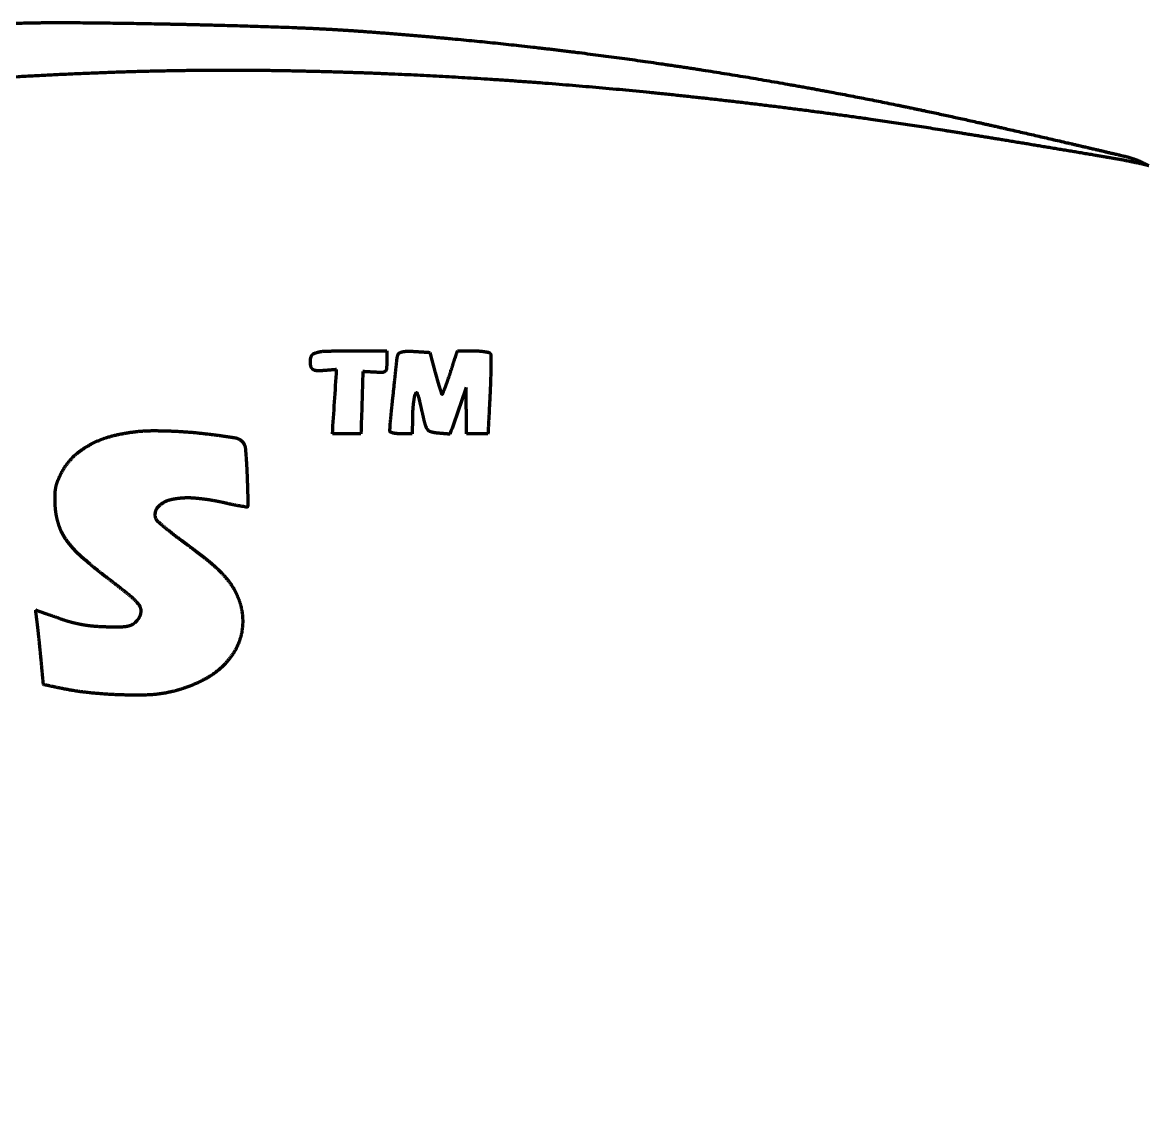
# Model space of a CAD drawing. Header units: inches. Extents: x -3077 to 7201, y 316 to 5463.
# Drawn here: x 3296.67 to 3326.51, y 2341.15 to 2369.69 of the extents above; entities that cross this region are included whole.
import ezdxf

# ---------------------------------------------------------------- set-up
doc = ezdxf.new("R2010")
doc.units = ezdxf.units.IN

msp = doc.modelspace()

# ---------------------------------------------------------------- linework, layer by layer
at = {"linetype": 'Continuous', "lineweight": 70}
for points, weights, knots in [([(3326.506, 2365.896), (3326.449, 2365.908), (3326.393, 2365.921), (3326.073, 2365.993), (3325.807, 2366.046), (3324.806, 2366.215), (3324.072, 2366.338), (3322.589, 2366.584), (3321.84, 2366.705), (3320.533, 2366.914), (3319.975, 2366.999), (3317.624, 2367.339), (3315.828, 2367.563), (3312.28, 2367.938), (3310.528, 2368.085), (3307.101, 2368.301), (3305.427, 2368.37), (3302.19, 2368.431), (3300.628, 2368.418), (3296.842, 2368.284), (3294.621, 2368.139), (3290.36, 2367.734), (3288.325, 2367.463), (3284.342, 2366.78), (3282.397, 2366.367), (3278.503, 2365.38), (3276.555, 2364.809), (3273.762, 2363.878), (3272.9, 2363.575), (3271.228, 2362.956), (3270.419, 2362.639), (3268.801, 2361.968), (3267.992, 2361.614), (3266.32, 2360.846), (3265.457, 2360.434), (3263.501, 2359.464), (3262.41, 2358.901), (3260.28, 2357.755), (3259.242, 2357.172), (3256.979, 2355.847), (3255.755, 2355.107), (3252.811, 2353.271), (3251.087, 2352.184), (3248.011, 2350.223), (3246.652, 2349.362), (3244.426, 2347.961), (3243.555, 2347.425), (3242.003, 2346.493), (3241.32, 2346.098), (3239.953, 2345.334), (3239.268, 2344.966), (3237.746, 2344.179), (3236.901, 2343.776), (3235.244, 2343.049), (3234.431, 2342.73), (3232.84, 2342.176), (3232.063, 2341.942), (3230.549, 2341.555), (3229.811, 2341.407), (3228.692, 2341.245), (3228.314, 2341.208), (3227.473, 2341.165), (3227.01, 2341.153), (3226.089, 2341.153), (3225.631, 2341.165), (3224.816, 2341.208), (3224.46, 2341.245), (3223.118, 2341.458), (3222.145, 2341.693), (3221.195, 2342.004), (3220.263, 2342.309), (3219.361, 2342.692), (3218.495, 2343.15), (3217.605, 2343.62), (3216.756, 2344.162), (3215.096, 2345.424), (3214.283, 2346.132), (3213.087, 2347.324), (3212.668, 2347.766), (3211.883, 2348.644), (3211.519, 2349.08), (3210.812, 2349.991), (3210.47, 2350.464), (3209.777, 2351.495), (3209.423, 2352.05), (3208.88, 2352.949), (3208.685, 2353.289), (3208.234, 2354.12), (3207.974, 2354.609), (3207.441, 2355.634), (3207.164, 2356.169), (3206.888, 2356.704), (3206.87, 2356.738), (3206.876, 2356.777), (3206.904, 2356.805), (3206.911, 2356.812), (3206.92, 2356.81), (3206.926, 2356.802), (3206.981, 2356.714), (3207.036, 2356.625), (3207.155, 2356.432), (3207.217, 2356.328), (3207.352, 2356.097), (3207.424, 2355.971), (3208.155, 2354.675), (3208.871, 2353.539), (3210.373, 2351.399), (3211.162, 2350.402), (3212.796, 2348.57), (3213.636, 2347.738), (3215.34, 2346.249), (3216.209, 2345.607), (3217.577, 2344.759), (3218.039, 2344.501), (3218.996, 2344.02), (3219.488, 2343.798), (3220.48, 2343.399), (3220.978, 2343.224), (3221.953, 2342.926), (3222.43, 2342.807), (3222.912, 2342.714), (3224.27, 2342.452), (3225.651, 2342.363), (3227.031, 2342.449), (3228.466, 2342.539), (3229.882, 2342.788), (3231.261, 2343.195), (3232.896, 2343.678), (3234.482, 2344.305), (3237.961, 2346.055), (3239.874, 2347.123), (3242.086, 2348.484), (3242.431, 2348.7), (3243.187, 2349.18), (3243.598, 2349.443), (3244.631, 2350.112), (3245.254, 2350.516), (3247.069, 2351.701), (3248.26, 2352.48), (3250.512, 2353.952), (3251.575, 2354.639), (3253.525, 2355.883), (3254.413, 2356.437), (3256.115, 2357.477), (3256.928, 2357.961), (3258.574, 2358.916), (3259.405, 2359.387), (3260.771, 2360.141), (3261.306, 2360.424), (3262.564, 2361.063), (3263.287, 2361.424), (3264.73, 2362.13), (3265.451, 2362.476), (3266.694, 2363.062), (3267.217, 2363.297), (3269.943, 2364.456), (3272.183, 2365.287), (3276.716, 2366.731), (3279.006, 2367.341), (3283.696, 2368.354), (3286.092, 2368.755), (3291.049, 2369.349), (3293.605, 2369.553), (3296.77, 2369.679), (3297.375, 2369.689), (3298.923, 2369.676), (3299.867, 2369.662), (3301.77, 2369.621), (3302.728, 2369.594), (3304.373, 2369.535), (3305.059, 2369.498), (3305.743, 2369.448)], [0.500028842012, 0.500028842012, 0.500028842012, 0.49990993454, 0.49990993454, 0.500028206926, 0.500028206926, 0.500027327896, 0.500027327896, 0.500020306907, 0.500020306907, 0.49996674968, 0.49996674968, 0.499954897266, 0.499954897266, 0.499947872216, 0.499947872216, 0.499905551037, 0.499905551037, 0.499883055807, 0.499883055807, 0.499792231719, 0.499792231719, 0.499773940632, 0.499773940632, 0.499803958143, 0.499803958143, 0.499983511469, 0.499983511469, 0.499967570397, 0.499967570397, 0.499969836855, 0.499969836855, 0.49999224639, 0.49999224639, 0.499982937989, 0.499982937989, 0.499973806451, 0.499973806451, 0.499996723387, 0.499996723387, 0.500024715037, 0.500024715037, 0.500027453769, 0.500027453769, 0.500010452456, 0.500010452456, 0.499988344513, 0.499988344513, 0.499984734416, 0.499984734416, 0.499859741035, 0.499859741035, 0.499772165641, 0.499772165641, 0.499731419008, 0.499731419008, 0.499559423038, 0.499559423038, 0.499666780446, 0.499666780446, 0.499918789299, 0.499918789299, 0.499918892039, 0.499918892039, 0.499564850303, 0.499564850303, 0.498972995834, 0.498972995834, 0.500028842012, 0.498832867725, 0.498832867725, 0.500028842012, 0.498906283356, 0.498906283356, 0.499287120527, 0.499287120527, 0.499893163609, 0.499893163609, 0.499822434289, 0.499822434289, 0.499836242554, 0.499836242554, 0.499934379805, 0.499934379805, 0.499935455777, 0.499935455777, 0.500016243918, 0.500016243918, 0.500028611503, 0.500028611503, 0.500028842012, 0.435794288113, 0.435794288113, 0.500028842012, 0.374186246908, 0.374186246908, 0.500028842012, 0.500027229907, 0.500027229907, 0.500003945292, 0.500003945292, 0.500020163182, 0.500020163182, 0.499624081461, 0.499624081461, 0.499467725914, 0.499467725914, 0.499381762254, 0.499381762254, 0.498914889926, 0.498914889926, 0.499697758003, 0.499697758003, 0.499738051905, 0.499738051905, 0.499725706688, 0.499725706688, 0.499560729865, 0.499560729865, 0.500028842012, 0.49736967995, 0.49736967995, 0.500028842012, 0.497925029837, 0.497925029837, 0.500028842012, 0.498691632887, 0.498691632887, 0.499724398278, 0.499724398278, 0.500020473069, 0.500020473069, 0.500025999044, 0.500025999044, 0.500028065808, 0.500028065808, 0.500028820171, 0.500028820171, 0.500023637462, 0.500023637462, 0.500012762859, 0.500012762859, 0.500008128477, 0.500008128477, 0.500009221042, 0.500009221042, 0.499979547613, 0.499979547613, 0.500019764212, 0.500019764212, 0.500019920975, 0.500019920975, 0.499967173544, 0.499967173544, 0.499663762533, 0.499663762533, 0.499645871572, 0.499645871572, 0.499666159219, 0.499666159219, 0.499766988665, 0.499766988665, 0.499932337733, 0.499932337733, 0.500021256909, 0.500021256909, 0.500020660968, 0.500020660968, 0.499971666204, 0.499971666204, 0.500028842012], [0, 0, 0, 0, 0.000858, 0.000858, 0.004871, 0.004871, 0.015909, 0.015909, 0.027164, 0.027164, 0.035539, 0.035539, 0.062379, 0.062379, 0.088446, 0.088446, 0.113283, 0.113283, 0.136431, 0.136431, 0.169412, 0.169412, 0.199818, 0.199818, 0.229241, 0.229241, 0.259272, 0.259272, 0.27279, 0.27279, 0.285643, 0.285643, 0.298702, 0.298702, 0.312844, 0.312844, 0.330996, 0.330996, 0.348605, 0.348605, 0.369756, 0.369756, 0.399898, 0.399898, 0.423682, 0.423682, 0.438788, 0.438788, 0.450448, 0.450448, 0.461942, 0.461942, 0.475773, 0.475773, 0.488668, 0.488668, 0.500645, 0.500645, 0.511735, 0.511735, 0.517321, 0.517321, 0.524148, 0.524148, 0.530887, 0.530887, 0.536162, 0.536162, 0.550852, 0.550852, 0.550852, 0.565207, 0.565207, 0.565207, 0.579922, 0.579922, 0.595663, 0.595663, 0.604555, 0.604555, 0.612842, 0.612842, 0.621358, 0.621358, 0.63095, 0.63095, 0.636663, 0.636663, 0.644732, 0.644732, 0.653504, 0.653504, 0.653504, 0.654001, 0.654001, 0.654001, 0.654094, 0.654094, 0.654094, 0.655086, 0.655086, 0.656243, 0.656243, 0.657623, 0.657623, 0.670374, 0.670374, 0.682437, 0.682437, 0.693641, 0.693641, 0.703853, 0.703853, 0.708852, 0.708852, 0.713958, 0.713958, 0.718939, 0.718939, 0.723569, 0.723569, 0.723569, 0.736538, 0.736538, 0.736538, 0.749961, 0.749961, 0.749961, 0.765836, 0.765836, 0.786217, 0.786217, 0.790004, 0.790004, 0.794547, 0.794547, 0.80146, 0.80146, 0.814708, 0.814708, 0.826489, 0.826489, 0.836231, 0.836231, 0.845042, 0.845042, 0.853933, 0.853933, 0.859558, 0.859558, 0.867067, 0.867067, 0.874508, 0.874508, 0.879844, 0.879844, 0.902046, 0.902046, 0.924054, 0.924054, 0.946594, 0.946594, 0.970379, 0.970379, 0.975983, 0.975983, 0.984738, 0.984738, 0.993634, 0.993634, 1, 1, 1, 1]), ([(3305.743, 2369.448), (3306.874, 2369.365), (3308.004, 2369.266), (3310.25, 2369.034), (3311.366, 2368.901), (3313.596, 2368.599), (3314.71, 2368.431), (3316.945, 2368.058), (3318.067, 2367.854), (3319.856, 2367.5), (3320.526, 2367.36), (3321.985, 2367.042), (3322.774, 2366.864), (3324.343, 2366.501), (3325.123, 2366.319), (3325.903, 2366.136), (3326.053, 2366.1), (3326.198, 2366.048), (3326.393, 2365.952), (3326.449, 2365.924), (3326.506, 2365.896)], [0.500028842012, 0.499990385996, 0.499990385996, 0.499988375681, 0.499988375681, 0.499988541707, 0.499988541707, 0.499991391939, 0.499991391939, 0.500012460237, 0.500012460237, 0.500022825709, 0.500022825709, 0.500028062928, 0.500028062928, 0.500028842012, 0.49786557683, 0.49786557683, 0.500028842012, 0.500028842012, 0.500028842012], [0, 0, 0, 0, 0.161192, 0.161192, 0.321006, 0.321006, 0.481112, 0.481112, 0.643175, 0.643175, 0.740375, 0.740375, 0.855409, 0.855409, 0.969268, 0.969268, 0.969268, 0.991092, 0.991092, 1, 1, 1, 1]), ([(3304.994, 2360.491), (3304.885, 2360.482), (3304.776, 2360.473), (3304.61, 2360.46), (3304.554, 2360.458), (3304.497, 2360.458), (3304.464, 2360.458), (3304.431, 2360.463), (3304.399, 2360.474), (3304.376, 2360.483), (3304.356, 2360.497), (3304.341, 2360.517), (3304.325, 2360.539), (3304.313, 2360.564), (3304.308, 2360.591), (3304.293, 2360.663), (3304.294, 2360.736), (3304.311, 2360.807), (3304.324, 2360.863), (3304.362, 2360.906), (3304.415, 2360.926), (3304.499, 2360.958), (3304.587, 2360.975), (3304.676, 2360.978), (3304.899, 2360.985), (3305.123, 2360.988), (3305.671, 2360.988), (3305.997, 2360.988), (3306.322, 2360.988)], [0.500219493152, 0.500219493152, 0.500219493152, 0.49996355529, 0.49996355529, 0.500219493152, 0.495370353596, 0.495370353596, 0.500219493152, 0.485553841997, 0.485553841997, 0.500219493152, 0.492383277843, 0.492383277843, 0.500219493152, 0.492416766478, 0.492416766478, 0.500219493152, 0.461463365185, 0.461463365185, 0.500219493152, 0.495547395804, 0.495547395804, 0.500219493152, 0.500181748372, 0.500181748372, 0.500219493152, 0.500219493152, 0.500219493152], [0, 0, 0, 0, 0.120457, 0.120457, 0.182586, 0.182586, 0.182586, 0.219188, 0.219188, 0.219188, 0.245415, 0.245415, 0.245415, 0.273911, 0.273911, 0.273911, 0.348744, 0.348744, 0.348744, 0.40269, 0.40269, 0.40269, 0.486471, 0.486471, 0.486471, 0.695558, 0.695558, 1, 1, 1, 1]), ([(3306.999, 2358.788), (3306.9, 2358.788), (3306.802, 2358.788), (3306.665, 2358.788), (3306.627, 2358.79), (3306.557, 2358.796), (3306.525, 2358.801), (3306.47, 2358.814), (3306.447, 2358.821), (3306.425, 2358.831), (3306.413, 2358.835), (3306.407, 2358.846), (3306.407, 2358.858), (3306.407, 2358.943), (3306.411, 2359.028), (3306.446, 2359.38), (3306.474, 2359.647), (3306.532, 2360.195), (3306.562, 2360.475), (3306.592, 2360.755), (3306.597, 2360.8), (3306.607, 2360.844), (3306.621, 2360.887), (3306.628, 2360.908), (3306.643, 2360.925), (3306.662, 2360.935), (3306.689, 2360.949), (3306.718, 2360.959), (3306.748, 2360.964), (3306.791, 2360.973), (3306.834, 2360.977), (3306.939, 2360.977), (3307, 2360.976), (3307.195, 2360.963), (3307.329, 2360.955), (3307.463, 2360.946)], [0.500006319012, 0.500006319012, 0.500006319012, 0.499675873131, 0.499675873131, 0.499157159944, 0.499157159944, 0.498919649512, 0.498919649512, 0.500006319012, 0.443892118509, 0.443892118509, 0.500006319012, 0.499589474427, 0.499589474427, 0.500005103999, 0.500005103999, 0.500005980096, 0.500005980096, 0.500006319012, 0.49802229994, 0.49802229994, 0.500006319012, 0.475672397644, 0.475672397644, 0.500006319012, 0.496627701085, 0.496627701085, 0.500006319012, 0.49858998851, 0.49858998851, 0.499802165632, 0.499802165632, 0.500006319012, 0.500006319012, 0.500006319012], [0, 0, 0, 0, 0.094349, 0.094349, 0.130545, 0.130545, 0.161395, 0.161395, 0.184407, 0.184407, 0.184407, 0.194746, 0.194746, 0.194746, 0.266535, 0.266535, 0.49337, 0.49337, 0.731134, 0.731134, 0.731134, 0.769122, 0.769122, 0.769122, 0.786723, 0.786723, 0.786723, 0.810834, 0.810834, 0.810834, 0.845463, 0.845463, 0.893713, 0.893713, 1, 1, 1, 1]), ([(3307.608, 2360.407), (3307.627, 2360.337), (3307.646, 2360.267), (3307.683, 2360.138), (3307.701, 2360.077), (3307.735, 2359.966), (3307.751, 2359.915), (3307.767, 2359.864), (3307.77, 2359.854), (3307.776, 2359.845), (3307.783, 2359.837), (3307.789, 2359.832), (3307.797, 2359.833), (3307.8, 2359.841), (3307.821, 2359.89), (3307.841, 2359.94), (3307.884, 2360.05), (3307.907, 2360.112), (3307.954, 2360.248), (3307.979, 2360.323), (3308.067, 2360.595), (3308.13, 2360.791), (3308.194, 2360.988)], [0.500006319012, 0.499997893663, 0.499997893663, 0.499987051742, 0.499987051742, 0.500002919944, 0.500002919944, 0.500006319012, 0.490540766531, 0.490540766531, 0.500006319012, 0.351848746573, 0.351848746573, 0.500006319012, 0.499992843104, 0.499992843104, 0.499939364569, 0.499939364569, 0.499984354392, 0.499984354392, 0.500006319012, 0.500006319012, 0.500006319012], [0, 0, 0, 0, 0.149285, 0.149285, 0.279231, 0.279231, 0.390088, 0.390088, 0.390088, 0.411145, 0.411145, 0.411145, 0.422938, 0.422938, 0.422938, 0.499242, 0.499242, 0.592486, 0.592486, 0.70499, 0.70499, 1, 1, 1, 1]), ([(3308.194, 2360.988), (3308.331, 2360.988), (3308.469, 2360.988), (3308.661, 2360.988), (3308.715, 2360.987), (3308.816, 2360.98), (3308.864, 2360.975), (3308.95, 2360.961), (3308.988, 2360.954), (3309.026, 2360.945), (3309.042, 2360.941), (3309.055, 2360.932), (3309.064, 2360.917), (3309.075, 2360.9), (3309.08, 2360.881), (3309.08, 2360.861), (3309.081, 2360.762), (3309.08, 2360.664), (3309.079, 2360.449), (3309.077, 2360.333), (3309.068, 2360.084), (3309.063, 2359.95), (3309.039, 2359.474), (3309.022, 2359.131), (3309.004, 2358.788)], [0.500006319012, 0.500006319012, 0.500006319012, 0.499835970951, 0.499835970951, 0.499669135356, 0.499669135356, 0.499745480038, 0.499745480038, 0.500006319012, 0.47470960807, 0.47470960807, 0.500006319012, 0.487512318962, 0.487512318962, 0.500006319012, 0.500000843018, 0.500000843018, 0.499978386677, 0.499978386677, 0.499994078266, 0.499994078266, 0.500006319012, 0.500006319012, 0.500006319012], [0, 0, 0, 0, 0.144736, 0.144736, 0.201325, 0.201325, 0.251776, 0.251776, 0.292372, 0.292372, 0.292372, 0.308967, 0.308967, 0.308967, 0.328484, 0.328484, 0.328484, 0.42427, 0.42427, 0.536994, 0.536994, 0.666439, 0.666439, 1, 1, 1, 1]), ([(3306.322, 2360.695), (3306.322, 2360.634), (3306.32, 2360.573), (3306.314, 2360.512), (3306.312, 2360.485), (3306.3, 2360.461), (3306.279, 2360.443), (3306.258, 2360.425), (3306.232, 2360.415), (3306.204, 2360.415), (3306.138, 2360.414), (3306.071, 2360.416), (3305.899, 2360.426), (3305.793, 2360.432), (3305.687, 2360.438)], [0.500219493152, 0.499926835616, 0.499926835616, 0.500219493152, 0.47562565834, 0.47562565834, 0.500219493152, 0.479696140891, 0.479696140891, 0.500219493152, 0.500030182143, 0.500030182143, 0.500219493152, 0.500219493152, 0.500219493152], [0, 0, 0, 0, 0.226416, 0.226416, 0.226416, 0.322006, 0.322006, 0.322006, 0.4163, 0.4163, 0.4163, 0.641586, 0.641586, 1, 1, 1, 1]), ([(3307.997, 2358.779), (3307.895, 2358.787), (3307.793, 2358.796), (3307.625, 2358.81), (3307.561, 2358.821), (3307.499, 2358.837), (3307.46, 2358.846), (3307.428, 2358.869), (3307.405, 2358.901), (3307.376, 2358.942), (3307.355, 2358.987), (3307.343, 2359.035), (3307.31, 2359.164), (3307.279, 2359.293), (3307.227, 2359.529), (3307.202, 2359.635), (3307.177, 2359.74), (3307.166, 2359.782), (3307.152, 2359.822), (3307.133, 2359.86), (3307.125, 2359.875), (3307.108, 2359.878), (3307.096, 2359.866), (3307.079, 2359.848), (3307.066, 2359.827), (3307.06, 2359.803), (3307.05, 2359.768), (3307.043, 2359.732), (3307.03, 2359.642), (3307.023, 2359.589), (3307.013, 2359.477), (3307.008, 2359.418), (3307.002, 2359.303), (3307, 2359.246), (3307, 2359.056), (3306.999, 2358.922), (3306.999, 2358.788)], [0.500006319012, 0.500006319012, 0.500006319012, 0.49885580665, 0.49885580665, 0.500006319012, 0.47962742669, 0.47962742669, 0.500006319012, 0.494308566103, 0.494308566103, 0.500006319012, 0.49997272308, 0.49997272308, 0.499990689205, 0.499990689205, 0.500006319012, 0.497892451302, 0.497892451302, 0.500006319012, 0.361447509705, 0.361447509705, 0.500006319012, 0.489055799964, 0.489055799964, 0.500006319012, 0.499318282348, 0.499318282348, 0.499923965996, 0.499923965996, 0.499925793002, 0.499925793002, 0.4999014329, 0.4999014329, 0.500006319012, 0.500006319012, 0.500006319012], [0, 0, 0, 0, 0.132664, 0.132664, 0.216155, 0.216155, 0.216155, 0.265064, 0.265064, 0.265064, 0.325668, 0.325668, 0.325668, 0.48784, 0.48784, 0.620542, 0.620542, 0.620542, 0.672331, 0.672331, 0.672331, 0.687314, 0.687314, 0.687314, 0.708408, 0.708408, 0.708408, 0.740155, 0.740155, 0.78596, 0.78596, 0.836617, 0.836617, 0.88508, 0.88508, 1, 1, 1, 1]), ([(3297.018, 2354.122), (3297.222, 2354.05), (3297.425, 2353.978), (3297.734, 2353.869), (3297.841, 2353.835), (3298.048, 2353.778), (3298.15, 2353.756), (3298.355, 2353.719), (3298.459, 2353.705), (3298.676, 2353.687), (3298.79, 2353.681), (3299.033, 2353.677), (3299.163, 2353.677), (3299.294, 2353.678), (3299.358, 2353.679), (3299.423, 2353.687), (3299.486, 2353.702), (3299.531, 2353.712), (3299.574, 2353.731), (3299.612, 2353.758), (3299.655, 2353.789), (3299.694, 2353.826), (3299.728, 2353.867), (3299.774, 2353.924), (3299.803, 2353.991), (3299.812, 2354.063), (3299.821, 2354.128), (3299.805, 2354.192), (3299.766, 2354.245), (3299.701, 2354.334), (3299.624, 2354.413), (3299.539, 2354.482), (3299.33, 2354.651), (3299.119, 2354.816), (3298.674, 2355.157), (3298.449, 2355.343), (3298.229, 2355.536), (3298.085, 2355.663), (3297.955, 2355.805), (3297.842, 2355.961), (3297.75, 2356.087), (3297.68, 2356.226), (3297.632, 2356.374), (3297.58, 2356.533), (3297.549, 2356.698), (3297.539, 2356.864), (3297.533, 2356.961), (3297.531, 2357.058), (3297.533, 2357.225), (3297.54, 2357.295), (3297.553, 2357.364), (3297.565, 2357.428), (3297.583, 2357.491), (3297.608, 2357.552), (3297.638, 2357.627), (3297.673, 2357.701), (3297.711, 2357.772), (3297.838, 2358.01), (3298.017, 2358.21), (3298.239, 2358.363), (3298.484, 2358.532), (3298.754, 2358.656), (3299.042, 2358.731), (3299.404, 2358.825), (3299.775, 2358.873), (3300.148, 2358.873), (3300.629, 2358.872), (3301.108, 2358.843), (3301.585, 2358.785)], [0.500031347362, 0.500031347362, 0.500031347362, 0.499808708619, 0.499808708619, 0.499690993187, 0.499690993187, 0.499696211239, 0.499696211239, 0.499826623623, 0.499826623623, 0.499990849659, 0.499990849659, 0.500031347362, 0.498202540738, 0.498202540738, 0.500031347362, 0.493516271437, 0.493516271437, 0.500031347362, 0.49703013616, 0.49703013616, 0.500031347362, 0.487657101893, 0.487657101893, 0.500031347362, 0.475556290386, 0.475556290386, 0.500031347362, 0.497296901655, 0.497296901655, 0.500031347362, 0.500006621329, 0.500006621329, 0.499843206271, 0.499843206271, 0.500031347362, 0.497978873118, 0.497978873118, 0.500031347362, 0.49592624027, 0.49592624027, 0.500031347362, 0.497361782152, 0.497361782152, 0.500031347362, 0.49982895248, 0.49982895248, 0.498722027573, 0.498722027573, 0.500031347362, 0.498405217194, 0.498405217194, 0.500031347362, 0.499562456052, 0.499562456052, 0.500031347362, 0.490603074604, 0.490603074604, 0.500031347362, 0.495008073662, 0.495008073662, 0.500031347362, 0.497303771875, 0.497303771875, 0.500031347362, 0.499416579916, 0.499416579916, 0.500031347362], [0, 0, 0, 0, 0.059751, 0.059751, 0.090585, 0.090585, 0.119294, 0.119294, 0.148166, 0.148166, 0.179499, 0.179499, 0.21542, 0.21542, 0.21542, 0.233214, 0.233214, 0.233214, 0.245918, 0.245918, 0.245918, 0.260251, 0.260251, 0.260251, 0.279467, 0.279467, 0.279467, 0.295943, 0.295943, 0.295943, 0.323319, 0.323319, 0.323319, 0.390065, 0.390065, 0.462682, 0.462682, 0.462682, 0.510418, 0.510418, 0.510418, 0.548667, 0.548667, 0.548667, 0.589493, 0.589493, 0.589493, 0.613112, 0.613112, 0.630227, 0.630227, 0.630227, 0.646199, 0.646199, 0.646199, 0.665866, 0.665866, 0.665866, 0.729878, 0.729878, 0.729878, 0.800006, 0.800006, 0.800006, 0.887566, 0.887566, 0.887566, 1, 1, 1, 1]), ([(3301.585, 2358.785), (3301.822, 2358.756), (3302.059, 2358.723), (3302.296, 2358.686), (3302.369, 2358.675), (3302.435, 2358.641), (3302.487, 2358.589), (3302.539, 2358.537), (3302.569, 2358.471), (3302.575, 2358.399), (3302.594, 2358.183), (3302.608, 2357.966), (3302.622, 2357.637), (3302.626, 2357.526), (3302.633, 2357.32), (3302.636, 2357.225), (3302.639, 2357.046), (3302.64, 2356.963), (3302.641, 2356.88), (3302.641, 2356.871), (3302.639, 2356.862), (3302.633, 2356.855), (3302.627, 2356.848), (3302.619, 2356.844), (3302.611, 2356.846), (3302.555, 2356.855), (3302.498, 2356.864), (3302.377, 2356.885), (3302.311, 2356.897), (3302.169, 2356.926), (3302.093, 2356.943), (3301.753, 2357.02), (3301.487, 2357.061), (3301.218, 2357.083), (3301.009, 2357.1), (3300.8, 2357.085), (3300.595, 2357.039), (3300.464, 2357.009), (3300.347, 2356.943), (3300.255, 2356.845), (3300.178, 2356.764), (3300.156, 2356.654), (3300.196, 2356.55), (3300.207, 2356.523), (3300.223, 2356.499), (3300.245, 2356.48), (3300.308, 2356.423), (3300.372, 2356.367), (3300.515, 2356.247), (3300.595, 2356.182), (3300.766, 2356.05), (3300.858, 2355.981), (3301.146, 2355.772), (3301.339, 2355.625), (3301.663, 2355.37), (3301.79, 2355.257), (3302.005, 2355.042), (3302.092, 2354.941), (3302.17, 2354.833), (3302.243, 2354.734), (3302.305, 2354.628), (3302.355, 2354.516), (3302.474, 2354.254), (3302.523, 2353.971), (3302.499, 2353.684), (3302.475, 2353.402), (3302.377, 2353.136), (3302.211, 2352.907), (3302.027, 2352.65), (3301.789, 2352.442), (3301.51, 2352.292), (3301.191, 2352.121), (3300.85, 2351.999), (3300.494, 2351.929), (3300.316, 2351.894), (3300.136, 2351.874), (3299.704, 2351.863), (3299.453, 2351.864), (3298.938, 2351.885), (3298.675, 2351.904), (3298.184, 2351.956), (3297.957, 2351.992), (3297.563, 2352.074), (3297.394, 2352.109), (3297.225, 2352.145)], [0.500031347362, 0.499989550879, 0.499989550879, 0.500031347362, 0.483433625463, 0.483433625463, 0.500031347362, 0.479890011286, 0.479890011286, 0.500031347362, 0.49996284426, 0.49996284426, 0.500026964385, 0.500026964385, 0.500020298158, 0.500020298158, 0.500030640052, 0.500030640052, 0.500031347362, 0.481639258984, 0.481639258984, 0.500031347362, 0.453037841655, 0.453037841655, 0.500031347362, 0.500025458522, 0.500025458522, 0.499985840519, 0.499985840519, 0.500013630705, 0.500013630705, 0.499184092083, 0.499184092083, 0.500031347362, 0.496217366785, 0.496217366785, 0.500031347362, 0.485548563835, 0.485548563835, 0.500031347362, 0.448785805263, 0.448785805263, 0.500031347362, 0.49069969115, 0.49069969115, 0.500031347362, 0.499995742455, 0.499995742455, 0.499957346073, 0.499957346073, 0.499992962003, 0.499992962003, 0.499961881403, 0.499961881403, 0.499493775666, 0.499493775666, 0.498985161417, 0.498985161417, 0.500031347362, 0.49831294949, 0.49831294949, 0.500031347362, 0.489188546761, 0.489188546761, 0.500031347362, 0.488022255652, 0.488022255652, 0.500031347362, 0.491459140961, 0.491459140961, 0.500031347362, 0.496327264528, 0.496327264528, 0.500031347362, 0.498848174573, 0.498848174573, 0.499852536358, 0.499852536358, 0.499851027035, 0.499851027035, 0.499612013255, 0.499612013255, 0.500031347362, 0.500031347362, 0.500031347362], [0, 0, 0, 0, 0.063205, 0.063205, 0.063205, 0.082164, 0.082164, 0.082164, 0.099954, 0.099954, 0.099954, 0.153254, 0.153254, 0.180548, 0.180548, 0.203915, 0.203915, 0.224278, 0.224278, 0.224278, 0.226488, 0.226488, 0.226488, 0.228367, 0.228367, 0.228367, 0.240526, 0.240526, 0.254809, 0.254809, 0.271544, 0.271544, 0.329197, 0.329197, 0.329197, 0.37362, 0.37362, 0.37362, 0.401286, 0.401286, 0.401286, 0.421953, 0.421953, 0.421953, 0.427185, 0.427185, 0.427185, 0.442597, 0.442597, 0.461145, 0.461145, 0.481844, 0.481844, 0.525746, 0.525746, 0.556565, 0.556565, 0.58066, 0.58066, 0.58066, 0.602775, 0.602775, 0.602775, 0.653441, 0.653441, 0.653441, 0.702105, 0.702105, 0.702105, 0.755526, 0.755526, 0.755526, 0.816299, 0.816299, 0.816299, 0.846651, 0.846651, 0.888589, 0.888589, 0.932781, 0.932781, 0.971117, 0.971117, 1, 1, 1, 1]), ([(3297.225, 2352.145), (3297.205, 2352.356), (3297.185, 2352.568), (3297.157, 2352.869), (3297.148, 2352.959), (3297.13, 2353.143), (3297.121, 2353.237), (3297.102, 2353.417), (3297.093, 2353.503), (3297.077, 2353.649), (3297.07, 2353.708), (3297.047, 2353.886), (3297.033, 2354.004), (3297.018, 2354.122)], [0.500031347362, 0.500031347362, 0.500031347362, 0.500029786668, 0.500029786668, 0.500030206716, 0.500030206716, 0.500030190966, 0.500030190966, 0.500021936872, 0.500021936872, 0.500031347362, 0.500031347362, 0.500031347362], [0, 0, 0, 0, 0.320662, 0.320662, 0.456574, 0.456574, 0.599797, 0.599797, 0.730009, 0.730009, 0.820641, 0.820641, 1, 1, 1, 1])]:
    msp.add_rational_spline(points, weights, degree=3, knots=knots, dxfattribs=at)
for points in [[(3306.322, 2360.988), (3306.322, 2360.89), (3306.322, 2360.792), (3306.322, 2360.695)], [(3307.463, 2360.946), (3307.511, 2360.766), (3307.56, 2360.587), (3307.608, 2360.407)]]:
    msp.add_open_spline(points, degree=3, dxfattribs=at)
for points in [[(3304.883, 2358.788), (3304.901, 2359.072), (3304.92, 2359.356), (3304.957, 2359.923), (3304.976, 2360.207), (3304.994, 2360.491)], [(3305.687, 2360.438), (3305.679, 2360.163), (3305.671, 2359.888), (3305.655, 2359.338), (3305.647, 2359.063), (3305.639, 2358.788)], [(3308.424, 2360.015), (3308.353, 2359.809), (3308.282, 2359.603), (3308.14, 2359.191), (3308.069, 2358.985), (3307.997, 2358.779)], [(3308.438, 2358.788), (3308.436, 2358.992), (3308.433, 2359.197), (3308.429, 2359.606), (3308.427, 2359.811), (3308.424, 2360.015)], [(3305.639, 2358.788), (3305.513, 2358.788), (3305.387, 2358.788), (3305.135, 2358.788), (3305.009, 2358.788), (3304.883, 2358.788)], [(3309.004, 2358.788), (3308.91, 2358.788), (3308.815, 2358.788), (3308.627, 2358.788), (3308.532, 2358.788), (3308.438, 2358.788)]]:
    msp.add_open_spline(points, degree=3, knots=[0, 0, 0, 0, 0.5, 0.5, 1, 1, 1, 1], dxfattribs=at)

doc.saveas('drawing.dxf')
